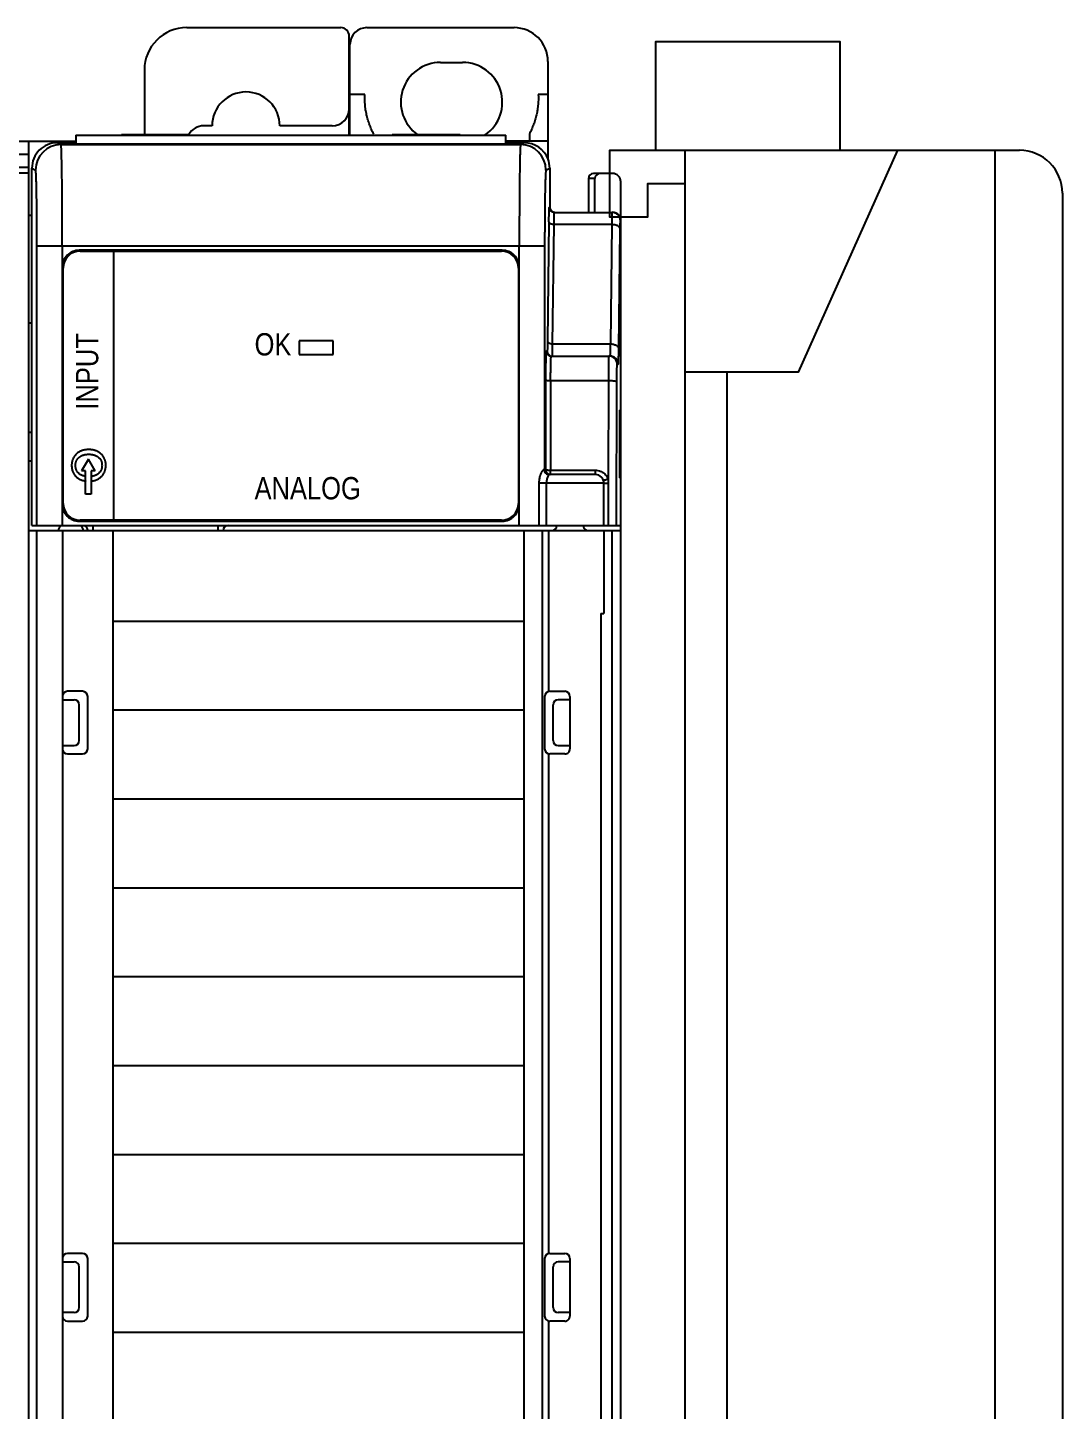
# Model space of a CAD drawing. Header units: inches. Extents: x -38 to 199, y -310 to 64.
# Drawn here: x 109.957 to 112.364, y 55.442 to 58.658 of the extents above; entities that cross this region are included whole.
import ezdxf

# ---------------------------------------------------------------- set-up
doc = ezdxf.new("R2010")
doc.units = ezdxf.units.IN
doc.header["$MEASUREMENT"] = 0
doc.layers.add('off-wire', color=6, linetype='Continuous')
doc.layers.add('PLC', color=7, linetype='Continuous')
doc.styles.get("Standard").update_dxf_attribs({"font": 'arial.ttf'})

# ---------------------------------------------------------------- blocks, each defined once
blk = doc.blocks.new('r')
at = {"color": 0}
for p, q in [((45.7538, -171.6766), (45.811, -171.6766)), ((45.911, -171.7766), (45.911, -176.1714))]:
    blk.add_line(p, q, dxfattribs=at)
at = {"color": 0, "extrusion": (0.803312, 0, 0.595559), "elevation": 38.1209}
blk.add_lwpolyline([(-172.1925, -24.3599), (-175.7556, -24.3599), (-175.7556, -24.6386), (-176.2715, -25.0264)], dxfattribs=at)
at = {"color": 0}
for points in [[(44.9652, -171.6766, 0.3252), (44.9652, -171.6766, 0.442), (44.9652, -171.6766, 0.3252), (44.9652, -171.4235, 0.3252), (44.9652, -171.4235, 0.442), (44.9652, -171.4235, 0.3252), (45.3936, -171.4235, 0.3252), (45.3936, -171.4235, 0.442), (45.3936, -171.4235, 0.3252), (45.3936, -171.6766, 0.3252), (45.3936, -171.6766, 0.442), (45.3936, -171.6766, 0.3252)], [(45.0334, -171.7544, 2.3559), (45.0334, -171.7544, 0), (45.0334, -171.7544, 2.3559), (44.9458, -171.7544, 2.3559), (44.9458, -171.7544, 0), (44.9458, -171.7544, 2.3559), (44.9458, -171.8323, 2.3559), (44.9458, -171.8323, 0), (44.9458, -171.8323, 2.3559), (44.8581, -171.8323, 2.3559), (44.8581, -171.8323, 0), (44.8581, -171.8323, 2.3559), (44.8581, -171.6766, 2.3559), (44.8581, -171.6766, 0), (44.8581, -171.6766, 2.3559), (45.7538, -171.6766, 1.1001)], [(45.7538, -171.6766, 0), (45.7538, -171.6766, 1.1001), (45.7538, -171.6766, 0), (45.7538, -176.2715, 0), (45.7538, -176.2715, 1.1001), (44.8581, -176.2715, 2.3559), (44.8581, -176.1158, 2.3559), (44.9458, -176.1158, 2.3559), (44.9458, -176.1158, 0), (44.9458, -176.1158, 2.3559), (44.9458, -176.1936, 2.3559), (44.9458, -176.1936, 0), (44.9458, -176.1936, 2.3559), (45.0334, -176.1936, 2.3559), (45.0334, -176.1936, 0), (45.0334, -176.1936, 2.3559)], [(45.0334, -176.2715, 2.3559), (45.0334, -171.6766, 2.5993), (45.0334, -171.6766, 2.3559), (45.0334, -171.6766, 2.5993)], [(45.5277, -171.6766, 2.5993), (45.2967, -172.1925, 2.9108), (45.0334, -172.1925, 3.1347), (45.0334, -172.1925, 2.9108), (45.0334, -172.1925, 3.1347)]]:
    blk.add_polyline3d(points, dxfattribs=at)
blk.add_arc((45.811, -171.7766), 0.1, 0, 90, dxfattribs=at)
blk = doc.blocks.new('AI4')
at = {"layer": 'PLC', "linetype": 'Continuous'}
for p, q in [((215.1177, -47.4152), (215.476, -47.4152)), ((215.537, -47.4152), (215.8795, -47.4152)), ((215.4957, -47.6638), (215.4957, -47.4349)), ((215.4976, -47.6638), (215.4976, -47.4546)), ((215.0193, -47.5136), (215.0193, -47.6638)), ((215.7083, -47.4959), (215.7595, -47.4959)), ((215.9583, -47.7208), (215.9583, -47.4939)), ((215.532, -47.5707), (215.4976, -47.5707)), ((215.9583, -47.5707), (215.9357, -47.5707)), ((215.1768, -47.6435), (215.1571, -47.6435)), ((215.4563, -47.6435), (215.3343, -47.6435)), ((214.5921, -47.679), (214.8599, -47.679)), ((214.7496, -47.679), (214.7496, -52.2734)), ((214.8252, -47.6873), (214.8165, -47.6829)), ((214.8599, -47.6829), (214.8165, -47.6829)), ((214.8599, -47.6652), (214.8599, -47.6851)), ((214.8599, -47.6652), (215.8599, -47.6652)), ((214.9662, -47.6638), (215.1236, -47.6638)), ((215.5961, -47.6638), (215.7536, -47.6638)), ((215.8599, -47.6851), (215.8599, -47.6652)), ((215.9583, -47.679), (215.8599, -47.679)), ((215.9032, -47.6829), (215.8599, -47.6829)), ((215.9032, -47.6829), (215.8945, -47.6873)), ((215.915, -47.6627), (215.915, -47.679)), ((214.7496, -47.7102), (214.6253, -47.7102)), ((214.8252, -47.6873), (215.8945, -47.6873)), ((214.8599, -47.6851), (215.8599, -47.6851)), ((214.7496, -47.7402), (214.6553, -47.7402)), ((214.7575, -48.5727), (214.7575, -47.742)), ((214.7575, -47.742), (214.7662, -47.7463)), ((215.9535, -47.7463), (215.9622, -47.742)), ((215.9622, -47.742), (215.9622, -47.8325)), ((214.7496, -47.7538), (214.6689, -47.7538)), ((214.8276, -47.7769), (214.8276, -47.7689)), ((215.8922, -47.7689), (215.8921, -47.7769)), ((216.0524, -47.7662), (216.0524, -47.8443)), ((216.0674, -47.7662), (216.0524, -47.7662)), ((216.1079, -47.7544), (216.0642, -47.7544)), ((216.0674, -47.8443), (216.0674, -47.7662)), ((216.1276, -52.2296), (216.1276, -47.774)), ((215.8918, -47.8083), (215.8917, -47.8215)), ((214.828, -47.8226), (214.828, -47.8215)), ((214.8282, -47.8518), (214.828, -47.8226)), ((215.9622, -47.8325), (215.9616, -47.8329)), ((215.9734, -47.8447), (216.1072, -47.8447)), ((216.1079, -47.8443), (216.1072, -47.8447)), ((214.7575, -47.8522), (214.7496, -47.8522)), ((215.9605, -47.8665), (215.9572, -48.1439)), ((215.969, -48.1505), (215.9723, -47.8731)), ((216.1066, -47.8731), (215.9723, -47.8731)), ((216.1066, -47.8731), (216.1033, -48.1505)), ((216.1276, -47.8522), (216.1236, -47.8522)), ((216.1276, -47.864), (216.1269, -47.8643)), ((216.123, -48.1616), (216.1263, -47.8842)), ((214.7693, -48.5727), (214.7693, -47.9235)), ((215.9504, -47.9235), (214.7693, -47.9235)), ((214.8283, -47.9235), (214.8283, -48.5727)), ((215.852, -47.9329), (214.8677, -47.9329)), ((214.8697, -47.9349), (215.85, -47.9349)), ((215.8914, -48.5727), (215.8914, -47.9235)), ((215.9504, -47.9235), (215.9504, -48.4428)), ((214.8303, -48.5215), (214.8303, -47.9742)), ((215.8894, -47.9742), (215.8894, -48.5215)), ((214.7575, -48.1022), (214.7496, -48.1022)), ((215.3795, -48.1435), (215.3795, -48.175)), ((215.4583, -48.1435), (215.3795, -48.1435)), ((215.4583, -48.175), (215.4583, -48.1435)), ((215.9685, -48.1756), (215.9688, -48.1657)), ((215.969, -48.1505), (216.1033, -48.1505)), ((215.3795, -48.175), (215.4583, -48.175)), ((215.9539, -48.1672), (215.9564, -48.1672)), ((215.9657, -48.179), (216.1021, -48.179)), ((215.9682, -48.179), (215.9685, -48.1756)), ((216.0995, -48.179), (216.0993, -48.1817)), ((216.1217, -48.1987), (216.1192, -48.1987)), ((216.1217, -48.1987), (216.1221, -48.1962)), ((215.9525, -48.2343), (215.9521, -48.4428)), ((215.9644, -48.2358), (215.9639, -48.4441)), ((215.9644, -48.2358), (216.0987, -48.2358)), ((216.0987, -48.2358), (216.0983, -48.4652)), ((216.1178, -48.5727), (216.1184, -48.2383)), ((216.1248, -48.305), (216.1248, -48.4624)), ((216.1248, -48.305), (216.1262, -48.305)), ((216.1262, -48.4624), (216.1262, -48.305)), ((214.7496, -48.3561), (214.7575, -48.3561)), ((214.7575, -48.4231), (214.7496, -48.4231)), ((215.9493, -48.4428), (215.9521, -48.4428)), ((215.9609, -48.4546), (215.959, -48.4575)), ((216.0685, -48.4546), (215.9609, -48.4546)), ((215.9639, -48.4546), (215.9639, -48.4441)), ((215.9639, -48.4441), (216.0685, -48.4441)), ((216.0685, -48.4546), (216.0685, -48.4441)), ((216.0882, -48.4742), (215.937, -48.4742)), ((215.937, -48.4743), (215.937, -48.5727)), ((215.9544, -48.5727), (215.9544, -48.4742)), ((216.0882, -48.5727), (216.0882, -48.4742)), ((216.0993, -48.5727), (216.0994, -48.4755)), ((216.1262, -48.4624), (216.1248, -48.4624)), ((214.7496, -48.5845), (216.1276, -48.5845)), ((214.7575, -48.5727), (216.1276, -48.5727)), ((214.7693, -52.2935), (214.7693, -48.5845)), ((214.8284, -48.5845), (214.8284, -52.3025)), ((214.8677, -48.5628), (215.852, -48.5628)), ((215.85, -48.5609), (214.8697, -48.5609)), ((214.8992, -48.5727), (214.8992, -48.5845)), ((215.1906, -48.5845), (215.1906, -48.5727)), ((215.9032, -52.0687), (215.9032, -48.5845)), ((215.9444, -48.5845), (215.9444, -52.0687)), ((215.96, -48.9587), (215.96, -48.5845)), ((216.0882, -48.5845), (216.0882, -48.7774)), ((216.1079, -52.1514), (216.1079, -48.5845)), ((216.0811, -48.7774), (216.0811, -51.99)), ((216.0811, -48.7774), (216.0882, -48.7774)), ((214.8756, -48.9585), (214.8402, -48.9585)), ((214.8874, -49.0924), (214.8874, -48.9703)), ((215.9504, -48.9703), (215.9504, -49.0924)), ((215.9622, -48.9585), (215.9976, -48.9585)), ((216.0095, -49.0924), (216.0095, -48.9703)), ((214.8284, -48.9782), (214.8559, -48.9782)), ((214.8677, -49.0727), (214.8677, -48.99)), ((215.9701, -49.0727), (215.9701, -48.99)), ((216.0095, -48.9782), (215.9819, -48.9782)), ((214.8284, -49.0845), (214.8559, -49.0845)), ((215.9819, -49.0845), (216.0095, -49.0845)), ((214.8402, -49.1042), (214.8756, -49.1042)), ((215.96, -50.2658), (215.96, -49.104)), ((215.9976, -49.1042), (215.9622, -49.1042)), ((214.8284, -50.2853), (214.8559, -50.2853)), ((214.8756, -50.2656), (214.8402, -50.2656)), ((214.8874, -50.4113), (214.8874, -50.2774)), ((215.9504, -50.2774), (215.9504, -50.4113)), ((215.9622, -50.2656), (215.9976, -50.2656)), ((216.0095, -50.2853), (215.9819, -50.2853)), ((216.0095, -50.4113), (216.0095, -50.2774)), ((214.8677, -50.3916), (214.8677, -50.2971)), ((215.9701, -50.3916), (215.9701, -50.2971)), ((214.8559, -50.4034), (214.8284, -50.4034)), ((216.0095, -50.4034), (215.9819, -50.4034)), ((214.8402, -50.4231), (214.8756, -50.4231)), ((215.96, -51.5847), (215.96, -50.4229)), ((215.9976, -50.4231), (215.9622, -50.4231))]:
    blk.add_line(p, q, dxfattribs=at)
at = {"layer": 'PLC'}
for p, q in [((214.9481, -48.5628), (214.9481, -47.9329)), ((214.9461, -48.7951), (215.9032, -48.7951)), ((214.9461, -49.0018), (215.9032, -49.0018)), ((214.9461, -49.2085), (215.9032, -49.2085)), ((214.9461, -49.4152), (215.9032, -49.4152)), ((214.9461, -49.6219), (215.9032, -49.6219)), ((214.9461, -49.8286), (215.9032, -49.8286)), ((214.9461, -50.0353), (215.9032, -50.0353)), ((214.9461, -50.242), (215.9032, -50.242)), ((214.9461, -50.4487), (215.9032, -50.4487))]:
    blk.add_line(p, q, dxfattribs=at)
at = {"layer": 'PLC', "color": 7, "linetype": 'Continuous'}
for p, q in [((214.8889, -48.4188), (214.8733, -48.4459)), ((214.9046, -48.4459), (214.8889, -48.4188)), ((214.8823, -48.4459), (214.8733, -48.4459)), ((214.8823, -48.5), (214.8823, -48.4459)), ((214.9046, -48.4459), (214.8956, -48.4459)), ((214.8956, -48.4459), (214.8956, -48.5)), ((214.8823, -48.4585), (214.8823, -48.4585)), ((214.8823, -48.4695), (214.8823, -48.4695)), ((214.8956, -48.4588), (214.8956, -48.4588)), ((214.8956, -48.4698), (214.8956, -48.4698)), ((214.8956, -48.5), (214.8823, -48.5))]:
    blk.add_line(p, q, dxfattribs=at)
at = {"layer": 'PLC'}
blk.add_lwpolyline([(214.7693, -48.5845), (214.9461, -48.5845), (214.9461, -52.3089), (214.7693, -52.3089)], close=True, dxfattribs=at)
at = {"layer": 'PLC', "linetype": 'Continuous'}
for centre, radius, start, end in [((215.1177, -47.5136), 0.0984, 90, 180), ((215.476, -47.4349), 0.0197, 0, 90), ((215.537, -47.4546), 0.0394, 90, 180), ((215.8795, -47.4939), 0.0787, 0, 90), ((215.7083, -47.5884), 0.0925, 90, 235.1773), ((215.7595, -47.5884), 0.0925, 304.8225, 90), ((215.2555, -47.6435), 0.0787, 0, 180), ((215.4563, -47.6042), 0.0394, 270, 0), ((215.1571, -47.6829), 0.0394, 90, 150.7507), ((214.8165, -47.742), 0.059, 89.9941, 179.9963), ((214.8253, -47.7463), 0.0591, 90.0133, 179.9941), ((215.8945, -47.7463), 0.0591, 0.0052, 89.9864), ((203.4647, -47.8923), 11.3635, 0.35718, 0.58221), ((225.9728, -47.8811), 10.0813, 179.40757, 179.58624), ((216.0642, -47.7662), 0.0118, 90, 180), ((216.1079, -47.774), 0.0197, 0, 90), ((232.4316, -47.9222), 16.5402, 179.65114, 180.00432), ((215.9734, -47.8329), 0.0118, 180.0076, 269.9859), ((216.1072, -47.8644), 0.0197, 0.0071, 89.9856), ((197.5204, -47.9235), 17.3079, 0.00012, 0.23749), ((214.8677, -47.9723), 0.0394, 90, 180.2046), ((214.8697, -47.9742), 0.0394, 90, 180), ((215.85, -47.9742), 0.0394, 0, 90), ((215.852, -47.9723), 0.0394, 359.7572, 90), ((214.3808, -48.1365), 1.5883, 358.9453, 359.4943), ((215.9657, -48.1672), 0.0118, 179.9963, 269.9952), ((215.9682, -48.1672), 0.0118, 180.0785, 269.9991), ((216.0995, -48.1987), 0.0197, 0.0014, 89.9226), ((216.1021, -48.1987), 0.0197, 359.9955, 89.9954), ((215.9623, -48.4428), 0.0117, 179.9923, 269.9793), ((215.9639, -48.4428), 0.0118, 179.9993, 269.9977), ((216.0685, -48.4742), 0.0197, 0, 90), ((216.0689, -48.4757), 0.0312, 19.6677, 37.4136), ((214.8677, -48.5235), 0.0394, 179.7697, 270), ((214.8697, -48.5215), 0.0394, 180, 270), ((215.85, -48.5215), 0.0394, 270, 360), ((215.852, -48.5235), 0.0394, 270, 0.2819), ((214.848, -48.5911), 0.0303, 141.8481, 167.3196), ((214.848, -48.5911), 0.0303, 12.6804, 38.1519), ((214.8756, -48.5845), 0.0118, 0, 67.5), ((215.2142, -48.5845), 0.0118, 90, 180), ((215.9671, -48.5727), 0.0118, 270, 0), ((216.0518, -48.5727), 0.0118, 180, 247.5), ((214.8402, -48.9703), 0.0118, 90, 179.9898), ((214.8756, -48.9703), 0.0118, 0, 90), ((215.9622, -48.9703), 0.0118, 90, 180), ((215.9976, -48.9703), 0.0118, 0, 90), ((214.8559, -48.99), 0.0118, 0, 90), ((215.9819, -48.99), 0.0118, 90, 180), ((214.8402, -49.0924), 0.0118, 180.0095, 270), ((214.8559, -49.0727), 0.0118, 270, 360), ((214.8756, -49.0924), 0.0118, 270, 360), ((215.9622, -49.0924), 0.0118, 180, 270), ((215.9819, -49.0727), 0.0118, 180, 270), ((215.9976, -49.0924), 0.0118, 270, 0.006), ((214.8402, -50.2774), 0.0118, 90, 179.9886), ((214.8559, -50.2971), 0.0118, 0, 90), ((214.8756, -50.2774), 0.0118, 0, 90), ((215.9622, -50.2774), 0.0118, 90, 180), ((215.9819, -50.2971), 0.0118, 90, 180), ((215.9976, -50.2774), 0.0118, 0, 90), ((214.8402, -50.4113), 0.0118, 180.0095, 270), ((214.8559, -50.3916), 0.0118, 270, 360), ((214.8756, -50.4113), 0.0118, 270, 360), ((215.9622, -50.4113), 0.0118, 180, 270), ((215.9819, -50.3916), 0.0118, 180, 270), ((215.9976, -50.4113), 0.0118, 270, 0.006)]:
    blk.add_arc(centre, radius, start, end, dxfattribs=at)
for centre, major_axis, ratio, start_param, end_param in [((215.9032, -47.742), (0.0528, 0.0264), 0.99981, -0.096361, 1.107103), ((215.9032, -47.742), (-0.0528, -0.0264), 0.99981, 2.678052, 3.045231), ((216.0792, -47.7662), (0.0118, 0), 0.999848, 7.853982, 9.424778), ((215.974, -47.8325), (0.0106, 0.0053), 0.99981, 2.678052, 4.248696), ((216.1079, -47.864), (-0.0176, -0.0088), 0.99981, 3.32181, 4.248696), ((216.1079, -47.864), (0.0176, 0.0088), 0.99981, -0.463541, 0.180217)]:
    blk.add_ellipse(centre, major_axis=major_axis, ratio=ratio, start_param=start_param, end_param=end_param, dxfattribs=at)
for points, knots in [([(215.5528, -47.6627), (215.5509, -47.6591), (215.5474, -47.6519), (215.5429, -47.6406), (215.5392, -47.6292), (215.5362, -47.6177), (215.5339, -47.606), (215.532, -47.5904), (215.5317, -47.5785), (215.532, -47.5707)], [0, 0, 0, 0, 0.127708, 0.254328, 0.380026, 0.504912, 0.629177, 0.753048, 1, 1, 1, 1]), ([(215.9357, -47.5707), (215.9361, -47.5785), (215.9358, -47.5904), (215.9338, -47.606), (215.9316, -47.6177), (215.9286, -47.6292), (215.9248, -47.6406), (215.9203, -47.6519), (215.9168, -47.6591), (215.9149, -47.6627)], [0, 0, 0, 0, 0.246944, 0.370809, 0.495073, 0.619962, 0.745664, 0.872289, 1, 1, 1, 1]), ([(214.8276, -47.7689), (214.8275, -47.7629), (214.8274, -47.7541), (214.8272, -47.7427), (214.8271, -47.7349), (214.8269, -47.7276), (214.8268, -47.7209), (214.8267, -47.7148), (214.8265, -47.7093), (214.8264, -47.7043), (214.8262, -47.7), (214.8261, -47.6968), (214.826, -47.6945), (214.8259, -47.693), (214.8258, -47.6917), (214.8257, -47.6906), (214.8257, -47.6897), (214.8256, -47.6889), (214.8255, -47.6882), (214.8254, -47.6878), (214.8254, -47.6875), (214.8253, -47.6874), (214.8253, -47.6873), (214.8253, -47.6873), (214.8252, -47.6873)], [0, 0, 0, 0, 0.220848, 0.32252, 0.417952, 0.506883, 0.589081, 0.664312, 0.732348, 0.792993, 0.846102, 0.891528, 0.911317, 0.929132, 0.944961, 0.958798, 0.970639, 0.98048, 0.988319, 0.994158, 0.996333, 0.998017, 0.999226, 1, 1, 1, 1]), ([(215.8945, -47.6873), (215.8944, -47.6873), (215.8944, -47.6873), (215.8944, -47.6874), (215.8943, -47.6875), (215.8943, -47.6878), (215.8942, -47.6882), (215.8941, -47.6889), (215.894, -47.6897), (215.894, -47.6906), (215.8939, -47.6918), (215.8938, -47.693), (215.8937, -47.6945), (215.8936, -47.6968), (215.8935, -47.7), (215.8933, -47.7043), (215.8932, -47.7093), (215.893, -47.7148), (215.8929, -47.721), (215.8928, -47.7277), (215.8926, -47.7349), (215.8925, -47.7427), (215.8923, -47.7541), (215.8922, -47.7629), (215.8922, -47.7689)], [0, 0, 0, 0, 0.000774, 0.001982, 0.003667, 0.005842, 0.011681, 0.01952, 0.029361, 0.041202, 0.05504, 0.070869, 0.088685, 0.108474, 0.153902, 0.207012, 0.267659, 0.335696, 0.410928, 0.493126, 0.582057, 0.677489, 0.779159, 1, 1, 1, 1]), ([(214.7693, -47.9235), (214.7693, -47.912), (214.7692, -47.895), (214.7691, -47.8725), (214.769, -47.8562), (214.7689, -47.8406), (214.7688, -47.8258), (214.7686, -47.8119), (214.7684, -47.7991), (214.7682, -47.7875), (214.768, -47.7786), (214.7678, -47.7722), (214.7676, -47.7678), (214.7675, -47.7639), (214.7674, -47.7604), (214.7672, -47.7572), (214.7671, -47.7544), (214.767, -47.7521), (214.7668, -47.7504), (214.7667, -47.7492), (214.7667, -47.7485), (214.7666, -47.7478), (214.7665, -47.7473), (214.7664, -47.7469), (214.7664, -47.7466), (214.7663, -47.7464), (214.7662, -47.7463), (214.7662, -47.7463)], [0, 0, 0, 0, 0.193908, 0.288591, 0.380476, 0.468739, 0.552559, 0.631129, 0.703673, 0.769515, 0.828011, 0.854337, 0.878635, 0.900844, 0.920908, 0.938786, 0.954437, 0.967819, 0.978896, 0.983563, 0.987646, 0.991145, 0.994061, 0.996393, 0.998147, 0.999334, 1, 1, 1, 1]), ([(215.9535, -47.7463), (215.9535, -47.7463), (215.9534, -47.7464), (215.9533, -47.7466), (215.9533, -47.7469), (215.9532, -47.7473), (215.9531, -47.7478), (215.9531, -47.7485), (215.953, -47.7492), (215.9529, -47.7504), (215.9528, -47.7521), (215.9526, -47.7544), (215.9525, -47.7572), (215.9523, -47.7604), (215.9522, -47.7639), (215.9521, -47.7679), (215.9519, -47.7722), (215.9518, -47.7786), (215.9515, -47.7875), (215.9513, -47.7991), (215.9511, -47.8119), (215.951, -47.8258), (215.9508, -47.8406), (215.9507, -47.8562), (215.9506, -47.8725), (215.9505, -47.895), (215.9504, -47.912), (215.9504, -47.9235)], [0, 0, 0, 0, 0.000666, 0.001851, 0.003603, 0.005934, 0.008847, 0.012344, 0.016425, 0.02109, 0.032166, 0.04555, 0.061205, 0.079087, 0.099156, 0.121367, 0.145665, 0.17199, 0.230484, 0.296325, 0.368871, 0.447444, 0.531269, 0.619531, 0.711414, 0.806094, 1, 1, 1, 1]), ([(215.9605, -47.8665), (215.9605, -47.864), (215.9605, -47.8594), (215.9606, -47.8537), (215.9607, -47.8496), (215.9608, -47.8469), (215.9609, -47.8443), (215.9609, -47.842), (215.961, -47.84), (215.9611, -47.8382), (215.9611, -47.8366), (215.9612, -47.8355), (215.9613, -47.8347), (215.9613, -47.8343), (215.9613, -47.8338), (215.9614, -47.8335), (215.9614, -47.8333), (215.9615, -47.8331), (215.9615, -47.8329), (215.9615, -47.8329), (215.9616, -47.8329)], [0, 0, 0, 0, 0.217545, 0.413663, 0.502583, 0.584974, 0.660569, 0.729105, 0.790328, 0.844039, 0.89005, 0.928176, 0.944228, 0.958258, 0.970258, 0.980227, 0.988161, 0.994067, 0.99797, 1, 1, 1, 1]), ([(215.9723, -47.8731), (215.9723, -47.871), (215.9724, -47.8671), (215.9725, -47.8616), (215.9726, -47.8574), (215.9727, -47.8544), (215.9727, -47.8524), (215.9728, -47.8507), (215.9729, -47.8491), (215.973, -47.8478), (215.973, -47.8468), (215.9731, -47.846), (215.9732, -47.8455), (215.9732, -47.8452), (215.9732, -47.845), (215.9733, -47.8448), (215.9733, -47.8447), (215.9733, -47.8447), (215.9734, -47.8447)], [0, 0, 0, 0, 0.217153, 0.413238, 0.584751, 0.66035, 0.72886, 0.790067, 0.843756, 0.889716, 0.927782, 0.957866, 0.969892, 0.979898, 0.987882, 0.993849, 0.997834, 1, 1, 1, 1]), ([(216.1072, -47.8447), (216.1072, -47.8447), (216.1072, -47.8447), (216.1072, -47.8447), (216.1072, -47.8448), (216.1071, -47.845), (216.1071, -47.8452), (216.1071, -47.8455), (216.1071, -47.8458), (216.1071, -47.8462), (216.107, -47.8469), (216.107, -47.8478), (216.1069, -47.8491), (216.1069, -47.8507), (216.1069, -47.8524), (216.1068, -47.8544), (216.1068, -47.8565), (216.1067, -47.8589), (216.1067, -47.8623), (216.1066, -47.8671), (216.1066, -47.871), (216.1066, -47.8731)], [0, 0, 0, 0, 0.000701, 0.001864, 0.00569, 0.011556, 0.019469, 0.029423, 0.041411, 0.055422, 0.071446, 0.109492, 0.155456, 0.209169, 0.270416, 0.338981, 0.414648, 0.497199, 0.586333, 0.782622, 1, 1, 1, 1]), ([(215.9723, -47.8731), (215.9715, -47.8731), (215.97, -47.873), (215.9678, -47.8726), (215.9658, -47.872), (215.964, -47.8712), (215.9625, -47.8702), (215.9614, -47.8691), (215.9607, -47.8678), (215.9605, -47.8669), (215.9605, -47.8665)], [0, 0, 0, 0, 0.155385, 0.307511, 0.451848, 0.585479, 0.706506, 0.81452, 0.911059, 1, 1, 1, 1]), ([(216.1263, -47.8842), (216.1262, -47.8834), (216.1259, -47.8819), (216.1247, -47.8798), (216.1228, -47.8779), (216.1203, -47.8763), (216.1174, -47.8749), (216.114, -47.8739), (216.1104, -47.8733), (216.1078, -47.8731), (216.1066, -47.8731)], [0, 0, 0, 0, 0.088915, 0.18538, 0.293295, 0.414254, 0.547907, 0.692338, 0.844576, 1, 1, 1, 1]), ([(216.1263, -47.8842), (216.1263, -47.8827), (216.1263, -47.88), (216.1264, -47.8761), (216.1264, -47.8732), (216.1265, -47.8711), (216.1265, -47.8697), (216.1266, -47.8685), (216.1266, -47.8675), (216.1267, -47.8666), (216.1267, -47.8658), (216.1267, -47.8653), (216.1268, -47.8649), (216.1268, -47.8647), (216.1268, -47.8646), (216.1268, -47.8645), (216.1269, -47.8644), (216.1269, -47.8644), (216.1269, -47.8643)], [0, 0, 0, 0, 0.217235, 0.4134, 0.584986, 0.660615, 0.729149, 0.790373, 0.844073, 0.890034, 0.928091, 0.958156, 0.970167, 0.980153, 0.98811, 0.994038, 0.99796, 1, 1, 1, 1]), ([(215.9572, -48.1439), (215.9571, -48.1456), (215.9571, -48.1488), (215.957, -48.1534), (215.9569, -48.1569), (215.9569, -48.1593), (215.9568, -48.1609), (215.9568, -48.1623), (215.9567, -48.1636), (215.9567, -48.1647), (215.9566, -48.1655), (215.9566, -48.1661), (215.9565, -48.1665), (215.9565, -48.1667), (215.9565, -48.1669), (215.9565, -48.167), (215.9564, -48.1671), (215.9564, -48.1672), (215.9564, -48.1672)], [0, 0, 0, 0, 0.219039, 0.416593, 0.589077, 0.66495, 0.733586, 0.794768, 0.848275, 0.893892, 0.93145, 0.96086, 0.972486, 0.98205, 0.989546, 0.994981, 0.99839, 1, 1, 1, 1]), ([(215.9572, -48.1439), (215.9572, -48.1443), (215.9574, -48.1452), (215.9581, -48.1465), (215.9592, -48.1476), (215.9607, -48.1486), (215.9625, -48.1494), (215.9645, -48.15), (215.9667, -48.1504), (215.9682, -48.1505), (215.969, -48.1505)], [0, 0, 0, 0, 0.088913, 0.185374, 0.293288, 0.414248, 0.547902, 0.692335, 0.844576, 1, 1, 1, 1]), ([(216.1033, -48.1505), (216.1032, -48.1526), (216.1032, -48.1566), (216.1031, -48.1622), (216.1029, -48.1664), (216.1028, -48.1694), (216.1028, -48.1714), (216.1027, -48.1731), (216.1026, -48.1746), (216.1025, -48.1759), (216.1024, -48.177), (216.1023, -48.1778), (216.1023, -48.1784), (216.1022, -48.1787), (216.1022, -48.1788), (216.1021, -48.1789), (216.1021, -48.179), (216.1021, -48.179)], [0, 0, 0, 0, 0.218845, 0.416237, 0.588588, 0.664406, 0.732996, 0.794142, 0.847625, 0.893229, 0.930792, 0.96023, 0.981482, 0.989034, 0.994554, 0.998103, 1, 1, 1, 1]), ([(216.1033, -48.1505), (216.1045, -48.1505), (216.1071, -48.1507), (216.1107, -48.1513), (216.1141, -48.1523), (216.117, -48.1537), (216.1195, -48.1554), (216.1214, -48.1573), (216.1226, -48.1594), (216.1229, -48.1609), (216.123, -48.1616)], [0, 0, 0, 0, 0.155389, 0.307521, 0.451858, 0.585485, 0.70651, 0.814522, 0.91106, 1, 1, 1, 1]), ([(216.1221, -48.1962), (216.1221, -48.1954), (216.1222, -48.1937), (216.1224, -48.1895), (216.1226, -48.1827), (216.1228, -48.1729), (216.1229, -48.1656), (216.123, -48.1616)], [0, 0, 0, 0, 0.063849, 0.146892, 0.367675, 0.655358, 1, 1, 1, 1]), ([(215.9539, -48.1672), (215.9539, -48.1672), (215.9538, -48.1672), (215.9538, -48.1673), (215.9537, -48.1675), (215.9537, -48.1679), (215.9536, -48.1685), (215.9536, -48.1692), (215.9535, -48.17), (215.9534, -48.171), (215.9534, -48.1722), (215.9533, -48.1735), (215.9533, -48.1755), (215.9532, -48.1783), (215.9531, -48.1822), (215.953, -48.1865), (215.9529, -48.1913), (215.9528, -48.1965), (215.9527, -48.2021), (215.9527, -48.2081), (215.9526, -48.2144), (215.9526, -48.2231), (215.9526, -48.2298), (215.9525, -48.2343)], [0, 0, 0, 0, 0.000536, 0.001522, 0.005137, 0.011024, 0.01919, 0.02963, 0.042332, 0.05728, 0.074447, 0.09379, 0.115264, 0.16443, 0.221587, 0.286261, 0.357886, 0.435892, 0.519667, 0.608545, 0.701855, 0.798836, 1, 1, 1, 1]), ([(215.9644, -48.2358), (215.9644, -48.232), (215.9644, -48.2246), (215.9645, -48.2155), (215.9646, -48.2086), (215.9646, -48.2038), (215.9647, -48.1994), (215.9648, -48.1953), (215.9649, -48.1917), (215.965, -48.1884), (215.9651, -48.186), (215.9651, -48.1843), (215.9652, -48.1832), (215.9653, -48.1822), (215.9653, -48.1814), (215.9654, -48.1807), (215.9654, -48.1801), (215.9655, -48.1796), (215.9655, -48.1793), (215.9656, -48.1791), (215.9656, -48.179), (215.9657, -48.179), (215.9657, -48.179)], [0, 0, 0, 0, 0.2011, 0.391327, 0.480187, 0.56395, 0.641945, 0.713558, 0.778222, 0.83537, 0.884528, 0.905999, 0.925341, 0.94251, 0.957463, 0.970171, 0.980621, 0.988803, 0.994712, 0.998369, 0.999394, 1, 1, 1, 1]), ([(216.0993, -48.1817), (216.0993, -48.1828), (216.0992, -48.1854), (216.0991, -48.1899), (216.099, -48.1955), (216.0989, -48.205), (216.0988, -48.2185), (216.0988, -48.2298), (216.0987, -48.2358)], [0, 0, 0, 0, 0.061297, 0.145256, 0.250208, 0.373862, 0.666877, 1, 1, 1, 1]), ([(216.1184, -48.2383), (216.1184, -48.2356), (216.1185, -48.2304), (216.1185, -48.2241), (216.1186, -48.2193), (216.1186, -48.216), (216.1186, -48.2129), (216.1187, -48.2101), (216.1187, -48.2075), (216.1188, -48.2053), (216.1189, -48.2036), (216.1189, -48.2024), (216.1189, -48.2016), (216.119, -48.2009), (216.119, -48.2003), (216.119, -48.1998), (216.1191, -48.1994), (216.1191, -48.1991), (216.1191, -48.1989), (216.1192, -48.1987), (216.1192, -48.1987), (216.1192, -48.1987), (216.1192, -48.1987)], [0, 0, 0, 0, 0.200964, 0.391456, 0.480407, 0.564172, 0.642148, 0.71373, 0.778337, 0.835483, 0.88471, 0.906212, 0.925562, 0.942713, 0.957644, 0.970337, 0.980778, 0.98895, 0.994846, 0.998471, 0.999462, 1, 1, 1, 1]), ([(215.9525, -48.2343), (215.9525, -48.2344), (215.9526, -48.2345), (215.9528, -48.2346), (215.9531, -48.2348), (215.9535, -48.2349), (215.954, -48.235), (215.9549, -48.2352), (215.9562, -48.2354), (215.9579, -48.2356), (215.9607, -48.2357), (215.9629, -48.2358), (215.9644, -48.2358)], [0, 0, 0, 0, 0.013411, 0.032832, 0.059851, 0.094901, 0.138001, 0.188839, 0.311996, 0.4604, 0.628858, 1, 1, 1, 1]), ([(216.0987, -48.2358), (216.1, -48.2358), (216.1025, -48.2358), (216.1061, -48.236), (216.1094, -48.2362), (216.112, -48.2364), (216.1138, -48.2367), (216.1149, -48.2369), (216.1159, -48.2371), (216.1168, -48.2373), (216.1175, -48.2375), (216.1179, -48.2377), (216.1182, -48.2379), (216.1183, -48.238), (216.1184, -48.2382), (216.1184, -48.2383)], [0, 0, 0, 0, 0.188607, 0.370965, 0.539304, 0.687679, 0.752718, 0.810928, 0.861828, 0.90497, 0.940046, 0.967092, 0.977728, 0.986584, 1, 1, 1, 1]), ([(215.9493, -48.4428), (215.9491, -48.4428), (215.9486, -48.4429), (215.9478, -48.4434), (215.9468, -48.4441), (215.9458, -48.4452), (215.9447, -48.4465), (215.9436, -48.4481), (215.9425, -48.45), (215.9415, -48.4521), (215.9405, -48.4545), (215.9396, -48.457), (215.9388, -48.4597), (215.938, -48.4635), (215.9373, -48.4683), (215.937, -48.4723), (215.937, -48.4743)], [0, 0, 0, 0, 0.019245, 0.045227, 0.078689, 0.119757, 0.168205, 0.223799, 0.286155, 0.354285, 0.427081, 0.503537, 0.58288, 0.664358, 0.831029, 1, 1, 1, 1]), ([(215.9493, -48.4428), (215.9493, -48.4443), (215.9499, -48.4474), (215.9525, -48.4513), (215.9563, -48.4539), (215.9594, -48.4546), (215.9609, -48.4546)], [0, 0, 0, 0, 0.252205, 0.50306, 0.75218, 1, 1, 1, 1]), ([(215.9521, -48.4428), (215.9521, -48.4428), (215.9522, -48.4429), (215.9524, -48.443), (215.9527, -48.4431), (215.9531, -48.4433), (215.9536, -48.4434), (215.9545, -48.4435), (215.9557, -48.4437), (215.9575, -48.4438), (215.9595, -48.444), (215.9617, -48.444), (215.9632, -48.4441), (215.9639, -48.4441)], [0, 0, 0, 0, 0.01224, 0.030922, 0.057489, 0.09228, 0.135262, 0.186085, 0.309435, 0.458246, 0.627302, 0.810546, 1, 1, 1, 1]), ([(216.0685, -48.4441), (216.0693, -48.4441), (216.0724, -48.4442), (216.0755, -48.4448), (216.0777, -48.4455)], [0, 0, 0, 0, 0.249748, 1, 1, 1, 1]), ([(216.0777, -48.4455), (216.0808, -48.4465), (216.0868, -48.4495), (216.0917, -48.4542), (216.0937, -48.4568)], [0, 0, 0, 0, 0.500394, 1, 1, 1, 1]), ([(215.959, -48.4575), (215.9584, -48.4585), (215.9572, -48.4607), (215.956, -48.4639), (215.9552, -48.4668), (215.9548, -48.4692), (215.9545, -48.4717), (215.9544, -48.4734), (215.9544, -48.4742)], [0, 0, 0, 0, 0.194219, 0.438336, 0.572826, 0.712629, 0.855745, 1, 1, 1, 1]), ([(216.0881, -48.468), (216.088, -48.468), (216.0877, -48.468), (216.0875, -48.468), (216.0873, -48.4679), (216.0872, -48.4679), (216.0871, -48.4678), (216.0871, -48.4678)], [0, 0, 0, 0, 0.385053, 0.67504, 0.785307, 0.873936, 1, 1, 1, 1]), ([(216.0983, -48.4652), (216.0972, -48.4656), (216.0952, -48.4662), (216.0924, -48.4671), (216.0903, -48.4676), (216.0889, -48.4679), (216.0884, -48.4679), (216.0881, -48.468)], [0, 0, 0, 0, 0.313968, 0.601148, 0.835606, 0.927491, 1, 1, 1, 1]), ([(216.0994, -48.4755), (216.0986, -48.4755), (216.0972, -48.4755), (216.0951, -48.4754), (216.0932, -48.4753), (216.0917, -48.4752), (216.0907, -48.475), (216.0901, -48.4749), (216.0895, -48.4748), (216.0891, -48.4747), (216.0887, -48.4746), (216.0885, -48.4745), (216.0883, -48.4744), (216.0882, -48.4744), (216.0882, -48.4743), (216.0882, -48.4742)], [0, 0, 0, 0, 0.19336, 0.379257, 0.549755, 0.698289, 0.762886, 0.820315, 0.87006, 0.91179, 0.945362, 0.970767, 0.980507, 0.988421, 1, 1, 1, 1]), ([(216.0994, -48.4755), (216.0994, -48.4747), (216.0993, -48.4712), (216.0988, -48.4678), (216.0983, -48.4652)], [0, 0, 0, 0, 0.250127, 1, 1, 1, 1])]:
    blk.add_open_spline(points, degree=3, knots=knots, dxfattribs=at)
at = {"layer": 'PLC', "color": 7, "linetype": 'Continuous'}
for points, knots in [([(214.8899, -48.3963), (214.889, -48.3963), (214.8871, -48.3964), (214.8843, -48.3966), (214.8816, -48.3969), (214.879, -48.3974), (214.8765, -48.3981), (214.874, -48.3988), (214.8716, -48.3997), (214.8693, -48.4008), (214.8671, -48.402), (214.865, -48.4033), (214.863, -48.4048), (214.8611, -48.4063), (214.8594, -48.408), (214.8578, -48.4099), (214.8564, -48.4118), (214.855, -48.4139), (214.8539, -48.4161), (214.8528, -48.4183), (214.8519, -48.4206), (214.8512, -48.423), (214.8507, -48.4254), (214.8502, -48.4279), (214.85, -48.4305), (214.85, -48.4323), (214.85, -48.4331)], [0, 0, 0, 0, 0.046666, 0.092161, 0.136649, 0.180448, 0.223293, 0.265781, 0.307491, 0.349241, 0.390297, 0.430963, 0.470884, 0.510312, 0.549967, 0.589534, 0.629402, 0.66999, 0.710719, 0.750975, 0.79155, 0.832033, 0.873092, 0.914413, 0.956901, 1, 1, 1, 1]), ([(214.8589, -48.4331), (214.8589, -48.4324), (214.859, -48.4312), (214.8591, -48.4294), (214.8595, -48.4277), (214.8599, -48.4259), (214.8604, -48.4243), (214.8611, -48.4226), (214.8619, -48.4211), (214.8628, -48.4195), (214.8638, -48.4181), (214.8649, -48.4167), (214.8661, -48.4154), (214.8674, -48.4142), (214.8688, -48.4131), (214.8703, -48.4121), (214.8719, -48.4112), (214.8736, -48.4104), (214.8753, -48.4097), (214.8772, -48.409), (214.8791, -48.4085), (214.8811, -48.408), (214.8832, -48.4077), (214.8854, -48.4075), (214.8876, -48.4073), (214.8891, -48.4073), (214.8898, -48.4073)], [0, 0, 0, 0, 0.040902, 0.080929, 0.120351, 0.15926, 0.197827, 0.236487, 0.275201, 0.314321, 0.35358, 0.392422, 0.431063, 0.469956, 0.509123, 0.548949, 0.589428, 0.631064, 0.673423, 0.71666, 0.760829, 0.805914, 0.852562, 0.900248, 0.949148, 1, 1, 1, 1]), ([(214.8898, -48.4073), (214.891, -48.4073), (214.8934, -48.4073), (214.8968, -48.4077), (214.8999, -48.4083), (214.9029, -48.409), (214.9057, -48.4101), (214.9082, -48.4113), (214.9105, -48.4128), (214.9127, -48.4145), (214.9145, -48.4164), (214.9162, -48.4185), (214.9176, -48.4206), (214.9187, -48.4229), (214.9196, -48.4253), (214.9202, -48.4278), (214.9206, -48.4305), (214.9206, -48.4323), (214.9207, -48.4332)], [0, 0, 0, 0, 0.078848, 0.153586, 0.224629, 0.292039, 0.356569, 0.418787, 0.479523, 0.53946, 0.598338, 0.655333, 0.711417, 0.767044, 0.823194, 0.880455, 0.938945, 1, 1, 1, 1]), ([(214.9296, -48.4332), (214.9296, -48.4323), (214.9296, -48.4307), (214.9294, -48.4282), (214.929, -48.4258), (214.9285, -48.4235), (214.9278, -48.4212), (214.927, -48.4189), (214.926, -48.4166), (214.9249, -48.4145), (214.9237, -48.4123), (214.9222, -48.4104), (214.9207, -48.4085), (214.919, -48.4067), (214.9172, -48.4051), (214.9152, -48.4036), (214.9131, -48.4023), (214.9109, -48.401), (214.9085, -48.3999), (214.9061, -48.399), (214.9036, -48.3982), (214.901, -48.3975), (214.8984, -48.397), (214.8956, -48.3966), (214.8928, -48.3964), (214.8909, -48.3963), (214.8899, -48.3963)], [0, 0, 0, 0, 0.040917, 0.081206, 0.121044, 0.160801, 0.20044, 0.240141, 0.27998, 0.320332, 0.360792, 0.400579, 0.440342, 0.480112, 0.519955, 0.560443, 0.601634, 0.64374, 0.686389, 0.729297, 0.772543, 0.816374, 0.860888, 0.906038, 0.95244, 1, 1, 1, 1]), ([(214.85, -48.4331), (214.85, -48.4345), (214.8501, -48.4371), (214.8506, -48.4409), (214.8514, -48.4445), (214.8526, -48.4479), (214.8542, -48.4512), (214.856, -48.4542), (214.8583, -48.4571), (214.8608, -48.4598), (214.8636, -48.4622), (214.8667, -48.4643), (214.8701, -48.4661), (214.8738, -48.4675), (214.8777, -48.4686), (214.8806, -48.4692), (214.8821, -48.4694), (214.8823, -48.4695)], [0, 0, 0, 0, 0.074452, 0.145707, 0.214919, 0.282549, 0.349095, 0.415871, 0.483174, 0.552027, 0.62171, 0.691581, 0.762412, 0.835307, 0.910702, 0.989454, 1, 1, 1, 1]), ([(214.8823, -48.4585), (214.8813, -48.4584), (214.8793, -48.458), (214.8762, -48.4572), (214.8733, -48.4561), (214.8706, -48.4548), (214.8683, -48.4533), (214.8663, -48.4514), (214.8646, -48.4495), (214.8631, -48.4474), (214.8618, -48.4452), (214.8607, -48.443), (214.8599, -48.4406), (214.8594, -48.4382), (214.859, -48.4357), (214.859, -48.4339), (214.8589, -48.4331)], [0, 0, 0, 0, 0.078095, 0.165821, 0.247714, 0.324391, 0.397646, 0.468164, 0.536713, 0.603673, 0.669203, 0.734039, 0.798716, 0.864563, 0.931359, 1, 1, 1, 1]), ([(214.8956, -48.4698), (214.8957, -48.4698), (214.8966, -48.4697), (214.8983, -48.4694), (214.9007, -48.4689), (214.9031, -48.4683), (214.9054, -48.4675), (214.9078, -48.4667), (214.91, -48.4656), (214.9123, -48.4645), (214.9144, -48.4632), (214.9163, -48.4617), (214.9182, -48.4602), (214.9199, -48.4585), (214.9216, -48.4567), (214.9231, -48.4547), (214.9244, -48.4526), (214.9256, -48.4505), (214.9267, -48.4482), (214.9276, -48.4459), (214.9284, -48.4435), (214.9289, -48.441), (214.9293, -48.4384), (214.9296, -48.4358), (214.9296, -48.4341), (214.9296, -48.4332)], [0, 0, 0, 0, 0.004653, 0.049658, 0.094253, 0.139141, 0.183928, 0.228935, 0.274511, 0.319817, 0.364674, 0.408522, 0.452557, 0.496451, 0.540615, 0.58508, 0.630072, 0.675423, 0.720605, 0.765714, 0.811222, 0.857277, 0.903844, 0.951455, 1, 1, 1, 1]), ([(214.9207, -48.4332), (214.9206, -48.4341), (214.9206, -48.4359), (214.9202, -48.4385), (214.9196, -48.441), (214.9187, -48.4434), (214.9176, -48.4457), (214.9162, -48.4478), (214.9146, -48.4499), (214.9127, -48.4517), (214.9107, -48.4535), (214.9084, -48.455), (214.9059, -48.4562), (214.9033, -48.4573), (214.9005, -48.4581), (214.8979, -48.4586), (214.8962, -48.4588), (214.8956, -48.4588)], [0, 0, 0, 0, 0.068755, 0.134973, 0.199702, 0.263278, 0.326817, 0.390512, 0.455853, 0.523016, 0.591308, 0.659559, 0.728896, 0.800247, 0.874052, 0.951179, 1, 1, 1, 1])]:
    blk.add_open_spline(points, degree=3, knots=knots, dxfattribs=at)
at = {"layer": 'PLC', "insert": (214.8602, -48.3035), "char_height": 0.051777, "attachment_point": 1, "rotation": 90}
blk.add_mtext_dynamic_manual_height_columns('{\\fSwis721 BlkCn BT|b0|i0|c0|p34;INPUT}', width=0.34014, gutter_width=1, heights=[0], dxfattribs=at)
at = {"layer": 'PLC', "char_height": 0.051777, "attachment_point": 1}
for s, insert in [('{\\fSwis721 BlkCn BT|b0|i0|c0|p34;OK}', (215.2756, -48.1257)), ('{\\fSwis721 BlkCn BT|b0|i0|c0|p34;ANALOG}', (215.2756, -48.4603))]:
    blk.add_mtext_dynamic_manual_height_columns(s, width=0.128231, gutter_width=1, heights=[0], dxfattribs=dict(at, insert=insert))

msp = doc.modelspace()

# ---------------------------------------------------------------- block references
msp.add_blockref('AI4', (-104.79046, 106.07283))
at = {"layer": 'off-wire', "color": 0}
msp.add_blockref('r', (66.45344, 230.04901), dxfattribs=at)

doc.saveas('drawing.dxf')
